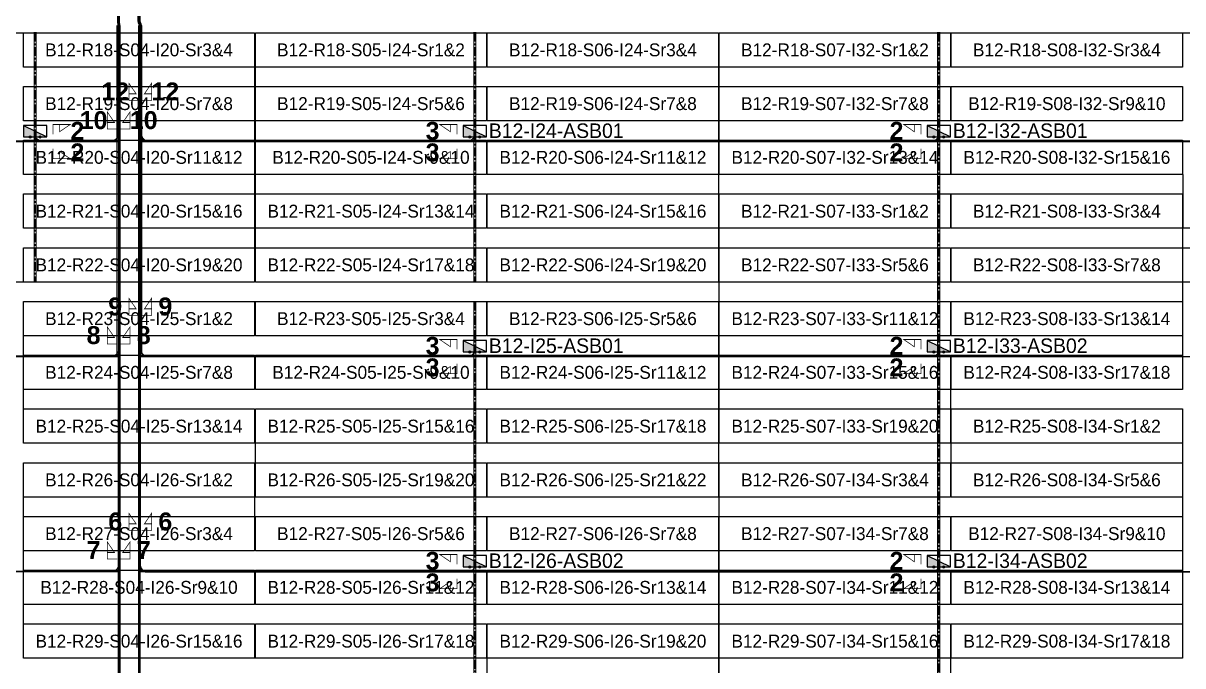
# Model space of a CAD drawing. Header units: metres. Extents: x 530339 to 530954, y 2674257 to 2674599.
# Drawn here: x 530695 to 530857, y 2674375.7 to 2674465.4 of the extents above; entities that cross this region are included whole.
import ezdxf
from ezdxf.enums import TextEntityAlignment as Align

# ---------------------------------------------------------------- set-up
doc = ezdxf.new("R2010")
doc.units = ezdxf.units.M
doc.linetypes.add('CENTER', pattern=[2, 1.25, -0.25, 0.25, -0.25])
for name, color, linetype in [('DC Trench BL-12', 40, 'Continuous'), ('E-Inverter Grouping', 2, 'Continuous'), ('Inverter Block-12', 7, 'Continuous'), ('LT Cable(AG) INV to LT Panel BL-12', 2, 'Continuous'), ('Messenger Wire Block-12 (Master Path)', 30, 'Continuous'), ('Messenger Wire Block-12 (MW Path)', 191, 'Continuous'), ('Messenger Wire Exc Link', 7, 'Continuous'), ('MMS Table Block-12', 8, 'Continuous'), ('Plan Line - DC BL-12', 40, 'Continuous'), ('Section Marking BL-12', 2, 'Continuous')]:
    doc.layers.add(name, color=color, linetype=linetype)
doc.layers.add('PILE', color=1, linetype='Continuous', lineweight=15)
doc.styles.add('BoldTextStyle', font='arialbd.ttf')
doc.styles.get("Standard").update_dxf_attribs({"font": 'Adani Regular.ttf'})

# ---------------------------------------------------------------- blocks, each defined once
blk = doc.blocks.new('MMS Table (32.292 x 4.788)')
at = {"color": 0}
blk.add_lwpolyline([(0, -0.002), (0, 4.786), (32.292, 4.786), (32.292, -0.002)], close=True, dxfattribs=at)
at = {"color": 7}
blk.add_attdef('ID1', text='', height=1.8, dxfattribs=at).set_placement((16.146, 2.392), align=Align.MIDDLE_CENTER)
blk = doc.blocks.new('Inverter Block')
h = blk.add_hatch(color=0)
h.dxf.hatch_style = 1
h.paths.add_polyline_path([(-1.46, 2.27), (-1.46, 0.85), (1.46, 0.85)])
at = {"color": 0}
blk.add_lwpolyline([(1.46, 2.27), (-1.46, 2.27), (-1.46, 0.85), (1.46, 0.85)], close=True, dxfattribs=at)
blk.add_lwpolyline([(-1.46, 2.27), (1.46, 0.85)], dxfattribs=at)
at = {"layer": 'PILE'}
for centre in [(-0.61, 0.85), (0.61, 0.85)]:
    blk.add_circle(centre, 0.156, dxfattribs=at)
at = {"color": 7}
blk.add_attdef('ID', (-1.46, 3.01), '', height=1.8, dxfattribs=at)

msp = doc.modelspace()

# ---------------------------------------------------------------- linework, layer by layer
at = {"layer": 'DC Trench BL-12', "color": 40, "const_width": 0.15}
for points in [[(530696.85, 2674464.08), (530696.55, 2674464.08), (530696.55, 2674429.29), (530696.85, 2674429.29)], [(530758.25, 2674464.08), (530757.95, 2674464.08), (530757.95, 2674429.29), (530758.25, 2674429.29)], [(530823.04, 2674464.08), (530822.74, 2674464.08), (530822.74, 2674294.29), (530823.04, 2674294.29)], [(530758.25, 2674426.58), (530757.95, 2674426.58), (530757.95, 2674316.79), (530758.25, 2674316.79)]]:
    msp.add_lwpolyline(points, close=True, dxfattribs=at)
at = {"layer": 'E-Inverter Grouping', "color": 3}
for points in [[(530727.35, 2674429.29), (530662.67, 2674429.29), (530662.67, 2674464.08), (530727.35, 2674464.08)], [(530792.14, 2674429.29), (530727.45, 2674429.29), (530727.45, 2674464.08), (530792.14, 2674464.08)], [(530889.31, 2674436.79), (530857.02, 2674436.79), (530857.02, 2674444.29), (530792.24, 2674444.29), (530792.24, 2674464.08), (530889.31, 2674464.08)], [(530792.24, 2674441.58), (530856.92, 2674441.58), (530856.92, 2674434.08), (530889.31, 2674434.08), (530889.31, 2674429.29), (530856.92, 2674429.29), (530856.92, 2674414.29), (530824.53, 2674414.29), (530824.53, 2674406.79), (530792.24, 2674406.79)], [(530824.63, 2674404.08), (530824.63, 2674411.58), (530856.92, 2674411.58), (530856.92, 2674376.79), (530824.53, 2674376.79), (530824.53, 2674369.29), (530792.24, 2674369.29), (530792.24, 2674404.08)]]:
    msp.add_lwpolyline(points, close=True, dxfattribs=at)
at = {"layer": 'E-Inverter Grouping'}
for points in [[(530792.14, 2674399.29), (530727.45, 2674399.29), (530727.45, 2674406.79), (530695.06, 2674406.79), (530695.06, 2674426.58), (530792.14, 2674426.58)], [(530792.14, 2674369.29), (530759.84, 2674369.29), (530759.84, 2674376.79), (530695.06, 2674376.79), (530695.06, 2674404.08), (530727.35, 2674404.08), (530727.35, 2674396.58), (530792.14, 2674396.58)]]:
    msp.add_lwpolyline(points, close=True, dxfattribs=at)
at = {"layer": 'LT Cable(AG) INV to LT Panel BL-12'}
for points in [[(530723.14, 2674487.83), (530717.43, 2674487.83, -0.111424), (530717.05, 2674487.91), (530715.31, 2674488.74, 0.042157), (530715.16, 2674488.75), (530709.13, 2674488.75, 0.414214), (530708.23, 2674487.85), (530708.23, 2674465.73, 0.021647), (530708.23, 2674465.65), (530708.28, 2674465.15, -0.021647), (530708.28, 2674465.07), (530708.28, 2674449.85, -0.414214), (530707.38, 2674448.95), (530632.81, 2674448.95, -0.414214), (530631.91, 2674449.85), (530631.91, 2674450.23)], [(530723.14, 2674487.8), (530717.43, 2674487.8, -0.111493), (530717.04, 2674487.89), (530715.31, 2674488.71, 0.042157), (530715.16, 2674488.73), (530709.16, 2674488.73, 0.414214), (530708.26, 2674487.83), (530708.26, 2674465.73, 0.021647), (530708.26, 2674465.65), (530708.3, 2674465.15, -0.021647), (530708.31, 2674465.07), (530708.31, 2674419.83, -0.414214), (530707.41, 2674418.93), (530665.21, 2674418.93, -0.414214), (530664.31, 2674419.83), (530664.31, 2674420.23)], [(530721.2, 2674487.78), (530717.43, 2674487.78, -0.111561), (530717.04, 2674487.86), (530715.31, 2674488.69, 0.042157), (530715.16, 2674488.7), (530709.18, 2674488.7, 0.414214), (530708.28, 2674487.8), (530708.28, 2674465.73, 0.021647), (530708.28, 2674465.65), (530708.33, 2674465.15, -0.021647), (530708.33, 2674465.07), (530708.33, 2674389.8, -0.414214), (530707.43, 2674388.9), (530665.21, 2674388.9, -0.414214), (530664.31, 2674389.8), (530664.31, 2674390.23)], [(530721.2, 2674487.75), (530717.42, 2674487.75, -0.11163), (530717.03, 2674487.84), (530715.31, 2674488.66, 0.042157), (530715.15, 2674488.68), (530709.21, 2674488.68, 0.414214), (530708.31, 2674487.78), (530708.31, 2674465.73, 0.021647), (530708.31, 2674465.65), (530708.35, 2674465.15, -0.021647), (530708.36, 2674465.08), (530708.36, 2674367.28, -0.414214), (530707.46, 2674366.38), (530665.21, 2674366.38, -0.414214), (530664.31, 2674367.28), (530664.31, 2674367.73)], [(530723.14, 2674487.85), (530717.44, 2674487.85, -0.111356), (530717.05, 2674487.94), (530715.31, 2674488.76, 0.042157), (530715.16, 2674488.78), (530709.11, 2674488.78, 0.414214), (530708.21, 2674487.88), (530708.21, 2674465.72, 0.021647), (530708.21, 2674465.65), (530708.25, 2674465.15, -0.021647), (530708.26, 2674465.07), (530708.26, 2674449.88, -0.414214), (530707.36, 2674448.98), (530697.6, 2674448.98, -0.414214), (530696.7, 2674449.88), (530696.7, 2674450.23)], [(530721.2, 2674487.73), (530717.42, 2674487.73, -0.111699), (530717.03, 2674487.81), (530715.3, 2674488.64, 0.042157), (530715.15, 2674488.65), (530709.23, 2674488.65, 0.414214), (530708.33, 2674487.75), (530708.33, 2674465.73, 0.021647), (530708.33, 2674465.65), (530708.38, 2674465.15, -0.021647), (530708.38, 2674465.08), (530708.38, 2674337.3, 0.414214)], [(530721.2, 2674487.7), (530717.42, 2674487.7, -0.111768), (530717.03, 2674487.79), (530715.3, 2674488.61, 0.042157), (530715.15, 2674488.63), (530709.26, 2674488.63, 0.414214), (530708.36, 2674487.73), (530708.36, 2674465.73, 0.021647), (530708.36, 2674465.65), (530708.4, 2674465.16, -0.021647), (530708.41, 2674465.08), (530708.41, 2674337.33, 0.414214), (530709.31, 2674336.43), (530728.32, 2674336.43, -0.414214), (530729.22, 2674335.53), (530729.22, 2674322.33, 0.414214), (530730.12, 2674321.43), (530760.71, 2674321.43, -0.414214), (530761.61, 2674320.53), (530761.61, 2674314.83, 0.414214), (530762.51, 2674313.93), (530886.77, 2674313.93, 0.414214), (530887.67, 2674314.83), (530887.67, 2674315.23)], [(530719.13, 2674487.68), (530717.41, 2674487.68, -0.111837), (530717.02, 2674487.76), (530715.3, 2674488.59, 0.042157), (530715.15, 2674488.6), (530709.28, 2674488.6, 0.414214), (530708.38, 2674487.7), (530708.38, 2674465.73, 0.021647), (530708.38, 2674465.65), (530708.43, 2674465.16, -0.021647), (530708.43, 2674465.08), (530708.43, 2674337.35, 0.414214), (530709.33, 2674336.45), (530728.35, 2674336.45, -0.414214), (530729.25, 2674335.55), (530729.25, 2674322.35, 0.414214), (530730.15, 2674321.45), (530760.74, 2674321.45, -0.414214), (530761.64, 2674320.55), (530761.64, 2674314.85, 0.414214), (530762.54, 2674313.95), (530821.99, 2674313.95, 0.414214), (530822.89, 2674314.85), (530822.89, 2674315.23)], [(530719.13, 2674487.65), (530717.41, 2674487.65, -0.111907), (530717.02, 2674487.74), (530715.3, 2674488.56, 0.042157), (530715.15, 2674488.58), (530709.31, 2674488.58, 0.414214), (530708.41, 2674487.68), (530708.41, 2674465.73, 0.021647), (530708.41, 2674465.66), (530708.45, 2674465.16, -0.021647), (530708.46, 2674465.08), (530708.46, 2674337.38, 0.414214), (530709.36, 2674336.48), (530886.77, 2674336.48, 0.414214), (530887.67, 2674337.38), (530887.67, 2674337.73)], [(530719.13, 2674487.63), (530717.41, 2674487.63, -0.111976), (530717.02, 2674487.71), (530715.29, 2674488.54, 0.042157), (530715.14, 2674488.55), (530709.33, 2674488.55, 0.414214), (530708.43, 2674487.65), (530708.43, 2674465.73, 0.021647), (530708.43, 2674465.66), (530708.48, 2674465.16, -0.021647), (530708.48, 2674465.08), (530708.48, 2674337.4, 0.414214), (530709.38, 2674336.5), (530757.2, 2674336.5, 0.414214), (530758.1, 2674337.4), (530758.1, 2674337.73)]]:
    msp.add_lwpolyline(points, format="xyb", dxfattribs=at)
at = {"layer": 'LT Cable(AG) INV to LT Panel BL-12', "color": 5}
for points in [[(530718.11, 2674487.29), (530716.55, 2674487.29, 0.078431), (530716.28, 2674487.25), (530715.35, 2674486.94, -0.078431), (530715.07, 2674486.9), (530711.93, 2674486.9, 0.414214), (530711.03, 2674486), (530711.03, 2674465.84, 0.093355), (530711.09, 2674465.51), (530711.19, 2674465.25, -0.093355), (530711.26, 2674464.92), (530711.26, 2674352.15, 0.414214), (530712.16, 2674351.25), (530821.99, 2674351.25, 0.414214), (530822.89, 2674352.15), (530822.89, 2674352.73)], [(530718.11, 2674487.26), (530716.56, 2674487.26, 0.078431), (530716.28, 2674487.22), (530715.35, 2674486.92, -0.078431), (530715.07, 2674486.88), (530711.96, 2674486.88, 0.414214), (530711.06, 2674485.98), (530711.06, 2674465.84, 0.093355), (530711.12, 2674465.51), (530711.22, 2674465.25, -0.093355), (530711.28, 2674464.93), (530711.28, 2674359.68, 0.414214), (530712.18, 2674358.78), (530757.2, 2674358.78, 0.414214), (530758.1, 2674359.68), (530758.1, 2674360.23)], [(530718.11, 2674487.24), (530716.56, 2674487.24, 0.078431), (530716.28, 2674487.2), (530715.35, 2674486.89, -0.078431), (530715.08, 2674486.85), (530711.98, 2674486.85, 0.414214), (530711.08, 2674485.95), (530711.08, 2674465.85, 0.093355), (530711.14, 2674465.52), (530711.24, 2674465.26, -0.093355), (530711.31, 2674464.93), (530711.31, 2674367.2, 0.414214), (530712.21, 2674366.3), (530886.77, 2674366.3, 0.414214), (530887.67, 2674367.2), (530887.67, 2674367.73)], [(530718.11, 2674487.21), (530716.56, 2674487.21, 0.078431), (530716.29, 2674487.17), (530715.36, 2674486.87, -0.078431), (530715.08, 2674486.83), (530712.01, 2674486.83, 0.414214), (530711.11, 2674485.93), (530711.11, 2674465.85, 0.093355), (530711.17, 2674465.52), (530711.27, 2674465.26, -0.093355), (530711.33, 2674464.94), (530711.33, 2674389.73, 0.414214), (530712.23, 2674388.83), (530886.77, 2674388.83, 0.414214), (530887.67, 2674389.73), (530887.67, 2674390.23)], [(530720.1, 2674487.19), (530716.57, 2674487.19, 0.078431), (530716.29, 2674487.15), (530715.36, 2674486.84, -0.078431), (530715.08, 2674486.8), (530712.03, 2674486.8, 0.414214), (530711.13, 2674485.9), (530711.13, 2674465.86, 0.093355), (530711.19, 2674465.53), (530711.29, 2674465.27, -0.093355), (530711.36, 2674464.94), (530711.36, 2674389.75, 0.414214), (530712.26, 2674388.85), (530821.99, 2674388.85, 0.414214), (530822.89, 2674389.75), (530822.89, 2674390.23)], [(530720.1, 2674487.16), (530716.57, 2674487.16, 0.078431), (530716.3, 2674487.12), (530715.37, 2674486.82, -0.078431), (530715.09, 2674486.78), (530712.06, 2674486.78, 0.414214), (530711.16, 2674485.88), (530711.16, 2674465.86, 0.093355), (530711.22, 2674465.53), (530711.32, 2674465.27, -0.093355), (530711.38, 2674464.94), (530711.38, 2674389.78, 0.414214), (530712.28, 2674388.88), (530757.2, 2674388.88, 0.414214), (530758.1, 2674389.78), (530758.1, 2674390.23)], [(530720.1, 2674487.14), (530716.58, 2674487.14, 0.078431), (530716.3, 2674487.1), (530715.37, 2674486.79, -0.078431), (530715.09, 2674486.75), (530712.08, 2674486.75, 0.414214), (530711.18, 2674485.85), (530711.18, 2674465.86, 0.093355), (530711.24, 2674465.54), (530711.34, 2674465.28, -0.093355), (530711.41, 2674464.95), (530711.41, 2674419.8, 0.414214), (530712.31, 2674418.9), (530886.77, 2674418.9, 0.414214), (530887.67, 2674419.8), (530887.67, 2674420.23)], [(530720.1, 2674487.11), (530716.58, 2674487.11, 0.078431), (530716.3, 2674487.07), (530715.37, 2674486.77, -0.078431), (530715.1, 2674486.73), (530712.11, 2674486.73, 0.414214), (530711.21, 2674485.83), (530711.21, 2674465.87, 0.093355), (530711.27, 2674465.54), (530711.37, 2674465.28, -0.093355), (530711.43, 2674464.95), (530711.43, 2674419.83, 0.414214), (530712.33, 2674418.93), (530821.99, 2674418.93, 0.414214), (530822.89, 2674419.83), (530822.89, 2674420.23)], [(530722.26, 2674487.09), (530716.58, 2674487.09, 0.078431), (530716.31, 2674487.05), (530715.38, 2674486.74, -0.078431), (530715.1, 2674486.7), (530712.13, 2674486.7, 0.414214), (530711.23, 2674485.8), (530711.23, 2674465.87, 0.093355), (530711.29, 2674465.55), (530711.39, 2674465.29, -0.093355), (530711.46, 2674464.96), (530711.46, 2674419.85, 0.414214), (530712.36, 2674418.95), (530757.2, 2674418.95, 0.414214), (530758.1, 2674419.85), (530758.1, 2674420.23)], [(530722.26, 2674487.06), (530716.59, 2674487.06, 0.078431), (530716.31, 2674487.02), (530715.38, 2674486.72, -0.078431), (530715.1, 2674486.68), (530712.16, 2674486.68, 0.414214), (530711.26, 2674485.78), (530711.26, 2674465.88, 0.093355), (530711.32, 2674465.55), (530711.42, 2674465.29, -0.093355), (530711.48, 2674464.96), (530711.48, 2674449.88, 0.414214), (530712.38, 2674448.98), (530919.16, 2674448.98, 0.414214), (530920.06, 2674449.88), (530920.06, 2674450.23)], [(530722.26, 2674487.04), (530716.59, 2674487.04, 0.078431), (530716.32, 2674487), (530715.39, 2674486.69, -0.078431), (530715.11, 2674486.65), (530712.18, 2674486.65, 0.414214), (530711.28, 2674485.75), (530711.28, 2674465.88, 0.093355), (530711.34, 2674465.56), (530711.44, 2674465.3, -0.093355), (530711.51, 2674464.97), (530711.51, 2674449.9, 0.414214), (530712.41, 2674449), (530821.99, 2674449, 0.414214), (530822.89, 2674449.9), (530822.89, 2674450.23)], [(530722.26, 2674487.01), (530716.6, 2674487.01, 0.078431), (530716.32, 2674486.97), (530715.39, 2674486.67, -0.078431), (530715.11, 2674486.63), (530712.21, 2674486.63, 0.414214), (530711.31, 2674485.73), (530711.31, 2674465.89, 0.093355), (530711.37, 2674465.56), (530711.47, 2674465.3, -0.093355), (530711.53, 2674464.97), (530711.53, 2674449.93, 0.414214), (530712.43, 2674449.03), (530757.2, 2674449.03, 0.414214), (530758.1, 2674449.93), (530758.1, 2674450.23)]]:
    msp.add_lwpolyline(points, format="xyb", dxfattribs=at)
at = {"layer": 'Messenger Wire Block-12 (Master Path)'}
for points in [[(530708.36, 2674336.38), (530708.36, 2674465.11)], [(530711.38, 2674351.38), (530711.38, 2674465.11)], [(530630.28, 2674448.88), (530708.36, 2674448.88)], [(530711.38, 2674448.88), (530921.7, 2674448.88)], [(530662.67, 2674418.88), (530708.36, 2674418.88)], [(530711.38, 2674418.88), (530889.31, 2674418.88)], [(530662.67, 2674388.88), (530708.36, 2674388.88)], [(530711.38, 2674388.88), (530889.31, 2674388.88)]]:
    msp.add_lwpolyline(points, dxfattribs=at)
at = {"layer": 'Messenger Wire Block-12 (MW Path)', "const_width": 0.1}
for points in [[(530708.11, 2674418.88), (530708.11, 2674465.11)], [(530708.61, 2674336.38), (530708.61, 2674465.11)], [(530711.13, 2674351.38), (530711.13, 2674465.11)], [(530711.63, 2674418.88), (530711.63, 2674465.11)], [(530630.28, 2674448.88), (530708.36, 2674448.88)], [(530711.38, 2674448.88), (530921.7, 2674448.88)], [(530662.67, 2674418.88), (530708.36, 2674418.88)], [(530711.38, 2674418.88), (530889.31, 2674418.88)], [(530662.67, 2674388.88), (530708.36, 2674388.88)], [(530711.38, 2674388.88), (530889.31, 2674388.88)]]:
    msp.add_lwpolyline(points, dxfattribs=at)
at = {"layer": 'Messenger Wire Exc Link'}
for points in [[(530708.31, 2674465.69), (530708.36, 2674465.11)], [(530711.16, 2674465.69), (530711.38, 2674465.11)]]:
    msp.add_lwpolyline(points, dxfattribs=at)
at = {"layer": 'Plan Line - DC BL-12', "color": 6, "linetype": 'CENTER'}
for points in [[(530696.7, 2674464.08), (530696.7, 2674429.29)], [(530758.1, 2674464.08), (530758.1, 2674429.29)], [(530822.89, 2674464.08), (530822.89, 2674294.29)], [(530758.1, 2674426.58), (530758.1, 2674316.79)]]:
    msp.add_lwpolyline(points, dxfattribs=at)
at = {"layer": 'Section Marking BL-12', "color": 94, "lineweight": 35, "true_color": 0x00a500, "const_width": 0.1}
for points in [[(530711.18, 2674454.63), (530709.79, 2674454.63), (530709.79, 2674457.03), (530710.8, 2674455.55), (530709.79, 2674455.55)], [(530711.58, 2674454.63), (530712.97, 2674454.63), (530712.97, 2674457.03), (530711.96, 2674455.55), (530712.97, 2674455.55)], [(530708.16, 2674450.63), (530706.77, 2674450.63), (530706.77, 2674453.03), (530707.78, 2674451.55), (530706.77, 2674451.55)], [(530708.56, 2674450.63), (530709.95, 2674450.63), (530709.95, 2674453.03), (530708.94, 2674451.55), (530709.95, 2674451.55)], [(530699.2, 2674449.88), (530699.2, 2674451.27), (530701.6, 2674451.27), (530700.12, 2674450.26), (530700.12, 2674451.27)], [(530755.6, 2674449.88), (530755.6, 2674451.27), (530753.2, 2674451.27), (530754.68, 2674450.26), (530754.68, 2674451.27)], [(530820.39, 2674449.88), (530820.39, 2674451.27), (530817.99, 2674451.27), (530819.47, 2674450.26), (530819.47, 2674451.27)], [(530699.2, 2674447.88), (530699.2, 2674446.49), (530701.6, 2674446.49), (530700.12, 2674447.5), (530700.12, 2674446.49)], [(530755.6, 2674447.88), (530755.6, 2674446.49), (530753.2, 2674446.49), (530754.68, 2674447.5), (530754.68, 2674446.49)], [(530820.39, 2674447.88), (530820.39, 2674446.49), (530817.99, 2674446.49), (530819.47, 2674447.5), (530819.47, 2674446.49)], [(530711.18, 2674424.63), (530709.79, 2674424.63), (530709.79, 2674427.03), (530710.8, 2674425.55), (530709.79, 2674425.55)], [(530711.58, 2674424.63), (530712.97, 2674424.63), (530712.97, 2674427.03), (530711.96, 2674425.55), (530712.97, 2674425.55)], [(530708.16, 2674420.63), (530706.77, 2674420.63), (530706.77, 2674423.03), (530707.78, 2674421.55), (530706.77, 2674421.55)], [(530708.56, 2674420.63), (530709.95, 2674420.63), (530709.95, 2674423.03), (530708.94, 2674421.55), (530709.95, 2674421.55)], [(530755.6, 2674419.88), (530755.6, 2674421.27), (530753.2, 2674421.27), (530754.68, 2674420.26), (530754.68, 2674421.27)], [(530820.39, 2674419.88), (530820.39, 2674421.27), (530817.99, 2674421.27), (530819.47, 2674420.26), (530819.47, 2674421.27)], [(530755.6, 2674417.88), (530755.6, 2674416.49), (530753.2, 2674416.49), (530754.68, 2674417.5), (530754.68, 2674416.49)], [(530820.39, 2674417.88), (530820.39, 2674416.49), (530817.99, 2674416.49), (530819.47, 2674417.5), (530819.47, 2674416.49)], [(530711.18, 2674394.63), (530709.79, 2674394.63), (530709.79, 2674397.03), (530710.8, 2674395.55), (530709.79, 2674395.55)], [(530711.58, 2674394.63), (530712.97, 2674394.63), (530712.97, 2674397.03), (530711.96, 2674395.55), (530712.97, 2674395.55)], [(530708.16, 2674390.63), (530706.77, 2674390.63), (530706.77, 2674393.03), (530707.78, 2674391.55), (530706.77, 2674391.55)], [(530708.56, 2674390.63), (530709.95, 2674390.63), (530709.95, 2674393.03), (530708.94, 2674391.55), (530709.95, 2674391.55)], [(530755.6, 2674389.88), (530755.6, 2674391.27), (530753.2, 2674391.27), (530754.68, 2674390.26), (530754.68, 2674391.27)], [(530820.39, 2674389.88), (530820.39, 2674391.27), (530817.99, 2674391.27), (530819.47, 2674390.26), (530819.47, 2674391.27)], [(530755.6, 2674387.88), (530755.6, 2674386.49), (530753.2, 2674386.49), (530754.68, 2674387.5), (530754.68, 2674386.49)], [(530820.39, 2674387.88), (530820.39, 2674386.49), (530817.99, 2674386.49), (530819.47, 2674387.5), (530819.47, 2674386.49)]]:
    msp.add_lwpolyline(points, dxfattribs=at)

# ---------------------------------------------------------------- block references
at = {"layer": 'Inverter Block-12'}
ref = msp.add_blockref('Inverter Block', (530696.7, 2674448.57), dxfattribs=dict(at, xscale=1.124999999976148, yscale=1.124999999976148, zscale=1.124999999976148))
ref.add_attrib('ID', 'B12-I20-ASB04', (530673.91, 2674449.43), dxfattribs={"layer": '0', "color": 7, "height": 2.025})
ref = msp.add_blockref('Inverter Block', (530758.1, 2674448.57), dxfattribs=dict(at, xscale=1.124999999976148, yscale=1.124999999976148, zscale=1.124999999976148))
ref.add_attrib('ID', 'B12-I24-ASB01', (530760.06, 2674449.39), dxfattribs={"layer": '0', "color": 7, "height": 2.025})
ref = msp.add_blockref('Inverter Block', (530822.89, 2674448.57), dxfattribs=dict(at, xscale=1.124999999976148, yscale=1.124999999976148, zscale=1.124999999976148))
ref.add_attrib('ID', 'B12-I32-ASB01', (530824.85, 2674449.39), dxfattribs={"layer": '0', "color": 7, "height": 2.025})
ref = msp.add_blockref('Inverter Block', (530758.1, 2674418.57), dxfattribs=dict(at, xscale=1.124999999976148, yscale=1.124999999976148, zscale=1.124999999976148))
ref.add_attrib('ID', 'B12-I25-ASB01', (530760.06, 2674419.39), dxfattribs={"layer": '0', "color": 7, "height": 2.025})
ref = msp.add_blockref('Inverter Block', (530822.89, 2674418.57), dxfattribs=dict(at, xscale=1.124999999976148, yscale=1.124999999976148, zscale=1.124999999976148))
ref.add_attrib('ID', 'B12-I33-ASB02', (530824.85, 2674419.39), dxfattribs={"layer": '0', "color": 7, "height": 2.025})
ref = msp.add_blockref('Inverter Block', (530758.1, 2674388.57), dxfattribs=dict(at, xscale=1.124999999976148, yscale=1.124999999976148, zscale=1.124999999976148))
ref.add_attrib('ID', 'B12-I26-ASB02', (530760.06, 2674389.39), dxfattribs={"layer": '0', "color": 7, "height": 2.025})
ref = msp.add_blockref('Inverter Block', (530822.89, 2674388.57), dxfattribs=dict(at, xscale=1.124999999976148, yscale=1.124999999976148, zscale=1.124999999976148))
ref.add_attrib('ID', 'B12-I34-ASB02', (530824.85, 2674389.39), dxfattribs={"layer": '0', "color": 7, "height": 2.025})
at = {"layer": 'MMS Table Block-12'}
for p, values in [((530695.06, 2674459.29), {'ID1': 'B12-R18-S04-I20-Sr3&4'}), ((530727.45, 2674459.29), {'ID1': 'B12-R18-S05-I24-Sr1&2'}), ((530759.84, 2674459.29), {'ID1': 'B12-R18-S06-I24-Sr3&4'}), ((530792.24, 2674459.29), {'ID1': 'B12-R18-S07-I32-Sr1&2'}), ((530824.63, 2674459.29), {'ID1': 'B12-R18-S08-I32-Sr3&4'}), ((530695.06, 2674451.79), {'ID1': 'B12-R19-S04-I20-Sr7&8'}), ((530727.45, 2674451.79), {'ID1': 'B12-R19-S05-I24-Sr5&6'}), ((530759.84, 2674451.79), {'ID1': 'B12-R19-S06-I24-Sr7&8'}), ((530792.24, 2674451.79), {'ID1': 'B12-R19-S07-I32-Sr7&8'}), ((530824.63, 2674451.79), {'ID1': 'B12-R19-S08-I32-Sr9&10'}), ((530695.06, 2674444.29), {'ID1': 'B12-R20-S04-I20-Sr11&12'}), ((530727.45, 2674444.29), {'ID1': 'B12-R20-S05-I24-Sr9&10'}), ((530759.84, 2674444.29), {'ID1': 'B12-R20-S06-I24-Sr11&12'}), ((530792.24, 2674444.29), {'ID1': 'B12-R20-S07-I32-Sr13&14'}), ((530824.63, 2674444.29), {'ID1': 'B12-R20-S08-I32-Sr15&16'}), ((530695.06, 2674436.79), {'ID1': 'B12-R21-S04-I20-Sr15&16'}), ((530727.45, 2674436.79), {'ID1': 'B12-R21-S05-I24-Sr13&14'}), ((530759.84, 2674436.79), {'ID1': 'B12-R21-S06-I24-Sr15&16'}), ((530792.24, 2674436.79), {'ID1': 'B12-R21-S07-I33-Sr1&2'}), ((530824.63, 2674436.79), {'ID1': 'B12-R21-S08-I33-Sr3&4'}), ((530695.06, 2674429.29), {'ID1': 'B12-R22-S04-I20-Sr19&20'}), ((530727.45, 2674429.29), {'ID1': 'B12-R22-S05-I24-Sr17&18'}), ((530759.84, 2674429.29), {'ID1': 'B12-R22-S06-I24-Sr19&20'}), ((530792.24, 2674429.29), {'ID1': 'B12-R22-S07-I33-Sr5&6'}), ((530824.63, 2674429.29), {'ID1': 'B12-R22-S08-I33-Sr7&8'}), ((530695.06, 2674421.79), {'ID1': 'B12-R23-S04-I25-Sr1&2'}), ((530727.45, 2674421.79), {'ID1': 'B12-R23-S05-I25-Sr3&4'}), ((530759.84, 2674421.79), {'ID1': 'B12-R23-S06-I25-Sr5&6'}), ((530792.24, 2674421.79), {'ID1': 'B12-R23-S07-I33-Sr11&12'}), ((530824.63, 2674421.79), {'ID1': 'B12-R23-S08-I33-Sr13&14'}), ((530695.06, 2674414.29), {'ID1': 'B12-R24-S04-I25-Sr7&8'}), ((530727.45, 2674414.29), {'ID1': 'B12-R24-S05-I25-Sr9&10'}), ((530759.84, 2674414.29), {'ID1': 'B12-R24-S06-I25-Sr11&12'}), ((530792.24, 2674414.29), {'ID1': 'B12-R24-S07-I33-Sr15&16'}), ((530824.63, 2674414.29), {'ID1': 'B12-R24-S08-I33-Sr17&18'}), ((530695.06, 2674406.79), {'ID1': 'B12-R25-S04-I25-Sr13&14'}), ((530727.45, 2674406.79), {'ID1': 'B12-R25-S05-I25-Sr15&16'}), ((530759.84, 2674406.79), {'ID1': 'B12-R25-S06-I25-Sr17&18'}), ((530792.24, 2674406.79), {'ID1': 'B12-R25-S07-I33-Sr19&20'}), ((530824.63, 2674406.79), {'ID1': 'B12-R25-S08-I34-Sr1&2'}), ((530695.06, 2674399.29), {'ID1': 'B12-R26-S04-I26-Sr1&2'}), ((530727.45, 2674399.29), {'ID1': 'B12-R26-S05-I25-Sr19&20'}), ((530759.84, 2674399.29), {'ID1': 'B12-R26-S06-I25-Sr21&22'}), ((530792.24, 2674399.29), {'ID1': 'B12-R26-S07-I34-Sr3&4'}), ((530824.63, 2674399.29), {'ID1': 'B12-R26-S08-I34-Sr5&6'}), ((530695.06, 2674391.79), {'ID1': 'B12-R27-S04-I26-Sr3&4'}), ((530727.45, 2674391.79), {'ID1': 'B12-R27-S05-I26-Sr5&6'}), ((530759.84, 2674391.79), {'ID1': 'B12-R27-S06-I26-Sr7&8'}), ((530792.24, 2674391.79), {'ID1': 'B12-R27-S07-I34-Sr7&8'}), ((530824.63, 2674391.79), {'ID1': 'B12-R27-S08-I34-Sr9&10'}), ((530695.06, 2674384.29), {'ID1': 'B12-R28-S04-I26-Sr9&10'}), ((530727.45, 2674384.29), {'ID1': 'B12-R28-S05-I26-Sr11&12'}), ((530759.84, 2674384.29), {'ID1': 'B12-R28-S06-I26-Sr13&14'}), ((530792.24, 2674384.29), {'ID1': 'B12-R28-S07-I34-Sr11&12'}), ((530824.63, 2674384.29), {'ID1': 'B12-R28-S08-I34-Sr13&14'}), ((530695.06, 2674376.79), {'ID1': 'B12-R29-S04-I26-Sr15&16'}), ((530727.45, 2674376.79), {'ID1': 'B12-R29-S05-I26-Sr17&18'}), ((530759.84, 2674376.79), {'ID1': 'B12-R29-S06-I26-Sr19&20'}), ((530792.24, 2674376.79), {'ID1': 'B12-R29-S07-I34-Sr15&16'}), ((530824.63, 2674376.79), {'ID1': 'B12-R29-S08-I34-Sr17&18'})]:
    msp.add_blockref('MMS Table (32.292 x 4.788)', p, dxfattribs=at).add_auto_attribs(values)

# ---------------------------------------------------------------- texts
at = {"layer": 'Section Marking BL-12', "color": 94, "true_color": 0x00a500, "style": 'BoldTextStyle'}
for s, p in [('12', (530707.88, 2674455.88)), ('12', (530714.88, 2674455.88)), ('10', (530704.86, 2674451.88)), ('10', (530711.86, 2674451.88)), ('2', (530702.6, 2674450.38)), ('3', (530752.2, 2674450.38)), ('2', (530816.99, 2674450.38)), ('2', (530702.6, 2674447.38)), ('3', (530752.2, 2674447.38)), ('2', (530816.99, 2674447.38)), ('9', (530707.88, 2674425.88)), ('9', (530714.88, 2674425.88)), ('8', (530704.86, 2674421.88)), ('8', (530711.86, 2674421.88)), ('3', (530752.2, 2674420.38)), ('2', (530816.99, 2674420.38)), ('3', (530752.2, 2674417.38)), ('2', (530816.99, 2674417.38)), ('6', (530707.88, 2674395.88)), ('6', (530714.88, 2674395.88)), ('7', (530704.86, 2674391.88)), ('7', (530711.86, 2674391.88)), ('3', (530752.2, 2674390.38)), ('2', (530816.99, 2674390.38)), ('3', (530752.2, 2674387.38)), ('2', (530816.99, 2674387.38))]:
    msp.add_text(s, height=2.5, dxfattribs=at).set_placement(p, align=Align.MIDDLE_CENTER)

doc.saveas('drawing.dxf')
